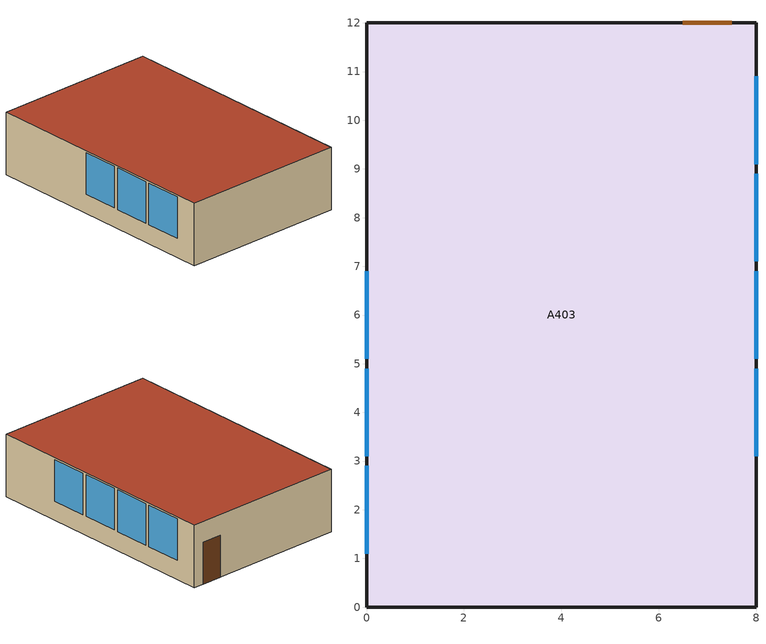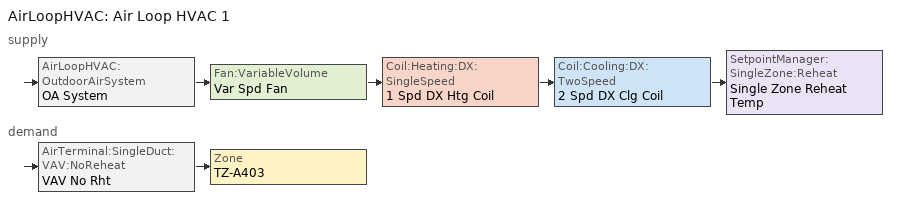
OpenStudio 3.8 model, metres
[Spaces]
A403
 floor ground: 0,0 0,12 8,12 8,0 z0
 wall outside: 0,0 8,0 8,12 0,12 0,0 z0:3
 window: 0,4.9 0,3.1 / 0,6.9 0,5.1 / 0,2.9 0,1.1 / 8,5.1 8,6.9 / 8,3.1 8,4.9 / 8,7.1 8,8.9 / 8,9.1 8,10.9 z0.91:2.91
 door: 7.5,12 6.5,12 z0:2.03
 roof outside: 8,0 8,12 0,12 0,0 z3
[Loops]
AirLoopHVAC 'Air Loop HVAC 1'
 supply: AirLoopHVAC:OutdoorAirSystem 'OA System' > Fan:VariableVolume 'Var Spd Fan' > Coil:Heating:DX:SingleSpeed '1 Spd DX Htg Coil' > Coil:Cooling:DX:TwoSpeed '2 Spd DX Clg Coil' > SetpointManager:SingleZone:Reheat 'Single Zone Reheat Temp'
 demand: AirTerminal:SingleDuct:VAV:NoReheat 'VAV No Rht' > Zone 'TZ-A403'
[Site]
San Francisco Intl Ap: Latitude {deg}=37.62; Longitude {deg}=-122.4; Time Zone {hr}=-8; Elevation {m}=2
[ClimateZones]
Climate Zone Institution Name 1=ASHRAE; Climate Zone Document Name 1=ANSI/ASHRAE Standard 169; Climate Zone Document Year 1=2006; Climate Zone Institution Name 2=CEC; Climate Zone Document Name 2=California Climate Zone Descriptions; Climate Zone Document Year 2=1995
[Building]
A403-Lab: North Axis {deg}=-0; Space Type=189.1-2009 - Office - OpenOffice - CZ1-3; Default Construction Set=189.1-2009 - CZ1 - Office
[SizingPeriod:DesignDay] Barometric Pressure {Pa}=98934; Rain Indicator=No; Snow Indicator=No; Day of Month=21; Daylight Saving Time Indicator=No; Dry-Bulb Temperature Range Modifier Type=DefaultMultipliers
Name | Maximum Dry-Bulb Temperature {C} | Daily Dry-Bulb Temperature Range {deltaC} | Wind Speed {m/s} | Wind Direction {deg} | Month | Day Type | Humidity Condition Type | Wetbulb or DewPoint at Maximum Dry-Bulb {C} | Enthalpy at Maximum Dry-Bulb {J/kg} | Solar Model Indicator | ASHRAE Clear Sky Optical Depth for Beam Irradiance | ASHRAE Clear Sky Optical Depth for Diffuse Irradiance | Sky Clearness
Chicago Ohare Intl Ap Ann Clg .4% Condns Enth=>MDB | 31.4 | 10.5 | 5.2 | 230 | 7 | SummerDesignDay | Enthalpy | 23 | 79200 | ASHRAETau | 0.455 | 2.05
Chicago Ohare Intl Ap Ann Clg .4% Condns DP=>MDB | 28.9 | 10.5 | 5.2 | 230 | 7 | SummerDesignDay | Dewpoint | 23.8 |  | ASHRAETau | 0.455 | 2.05
Chicago Ohare Intl Ap Ann Clg .4% Condns WB=>MDB | 31.2 | 10.5 | 5.2 | 230 | 7 | SummerDesignDay | Wetbulb | 25.5 |  | ASHRAETau | 0.455 | 2.05
Chicago Ohare Intl Ap Ann Clg .4% Condns DB=>MWB | 33.3 | 10.5 | 5.2 | 230 | 7 | SummerDesignDay | Wetbulb | 23.7 |  | ASHRAETau | 0.455 | 2.05
Chicago Ohare Intl Ap Ann Htg Wind 99.6% Condns WS=>MCDB | -3.5 | 0 | 12.4 | 270 | 1 | WinterDesignDay | Wetbulb | -3.5 |  | ASHRAEClearSky |  |  | 0
Chicago Ohare Intl Ap Ann Hum_n 99.6% Condns DP=>MCDB | -19.2 | 0 | 4.9 | 270 | 1 | WinterDesignDay | Dewpoint | -25.7 |  | ASHRAEClearSky |  |  | 0
Chicago Ohare Intl Ap Ann Htg 99.6% Condns DB | -20 | 0 | 4.9 | 270 | 1 | WinterDesignDay | Wetbulb | -20 |  | ASHRAEClearSky |  |  | 0
[DefaultConstructionSet] Interior Partition Construction=Interior Partition
Name | Default Exterior Surface Constructions | Default Interior Surface Constructions | Default Ground Contact Surface Constructions | Default Exterior SubSurface Constructions | Default Interior SubSurface Constructions
189.1-2009 - CZ1 - Office | Default Surface Constructions 4 | Default Surface Constructions 5 | Default Surface Constructions 6 | Default Sub Surface Constructions 3 | Default Sub Surface Constructions 4
189.1-2009 - CZ1 - Office 1 | Default Surface Constructions 1 | Default Surface Constructions 2 | Default Surface Constructions 3 | Default Sub Surface Constructions 1 | Default Sub Surface Constructions 2
[Construction]
Interior Partition; Interior Door: G05 25mm wood
ExtSlabCarpet 4in ClimateZone 1-8: MAT-CC05 4 HW CONCRETE, CP02 CARPET PAD
ASHRAE 189.1-2009 ExtWall Mass ClimateZone 1: 1IN Stucco, 8IN Concrete HW, Wall Insulation [31], 1/2IN Gypsum
ASHRAE 189.1-2009 ExtRoof IEAD ClimateZone 1: Roof Membrane, Roof Insulation [18], Metal Decking
Interior Floor: F16 Acoustic tile, F05 Ceiling air space resistance, M11 100mm lightweight concrete
Interior Wall: G01a 19mm gypsum board, F04 Wall air space resistance, G01a 19mm gypsum board
Interior Ceiling: M11 100mm lightweight concrete, F05 Ceiling air space resistance, F16 Acoustic tile
ASHRAE 189.1-2009 ExtWindow ClimateZone 1: Theoretical Glass [167]
Exterior Door: F08 Metal surface, I01 25mm insulation board
Interior Window: Clear 3mm
[Material] Thermal Absorptance=0.9
Name | Roughness | Thickness {m} | Conductivity {W/m-K} | Density {kg/m3} | Specific Heat {J/kg-K} | Solar Absorptance | Visible Absorptance
G05 25mm wood | MediumSmooth | 0.0254 | 0.15 | 608 | 1630 | 0.5 | 0.5
MAT-CC05 4 HW CONCRETE | Rough | 0.1016 | 1.311 | 2240 | 836.8 | 0.85 | 0.85
1IN Stucco | Smooth | 0.0253 | 0.6918 | 1858 | 837 | 0.92 | 0.92
8IN Concrete HW | MediumRough | 0.2033 | 1.7296 | 2243 | 837 | 0.65 | 0.65
Wall Insulation [31] | MediumRough | 0.0337 | 0.0432 | 91 | 837 | 0.5 | 0.5
1/2IN Gypsum | Smooth | 0.0127 | 0.16 | 784.9 | 830 | 0.4 | 0.4
Roof Membrane | VeryRough | 0.0095 | 0.16 | 1121.29 | 1460 | 0.7 | 0.7
Roof Insulation [18] | MediumRough | 0.1693 | 0.049 | 265 | 836.8 | 0.7 | 0.7
Metal Decking | MediumSmooth | 0.0015 | 45.006 | 7680 | 418.4 | 0.6 | 0.6
F16 Acoustic tile | MediumSmooth | 0.0191 | 0.06 | 368 | 590 | 0.3 | 0.3
M11 100mm lightweight concrete | MediumRough | 0.1016 | 0.53 | 1280 | 840 | 0.5 | 0.5
G01a 19mm gypsum board | MediumSmooth | 0.019 | 0.16 | 800 | 1090 | 0.4 | 0.4
F08 Metal surface | Smooth | 0.0008 | 45.28 | 7824 | 500 | 0.7 | 0.7
I01 25mm insulation board | MediumRough | 0.0254 | 0.03 | 43 | 1210 | 0.6 | 0.6
[Material:NoMass]
CP02 CARPET PAD: Roughness=Smooth; Thermal Resistance {m2-K/W}=0.1; Thermal Absorptance=0.9; Solar Absorptance=0.8; Visible Absorptance=0.8
[Material:AirGap]
Name | Thermal Resistance {m2-K/W}
F05 Ceiling air space resistance | 0.18
F04 Wall air space resistance | 0.15
[WindowMaterial:Glazing] Optical Data Type=SpectralAverage; Thickness {m}=0.003; Back Side Solar Reflectance at Normal Incidence=0; Back Side Visible Reflectance at Normal Incidence=0; Infrared Transmittance at Normal Incidence=0; Dirt Correction Factor for Solar and Visible Transmittance=1; Solar Diffusing=No
Name | Solar Transmittance at Normal Incidence | Front Side Solar Reflectance at Normal Incidence | Visible Transmittance at Normal Incidence | Front Side Visible Reflectance at Normal Incidence | Front Side Infrared Hemispherical Emissivity | Back Side Infrared Hemispherical Emissivity | Conductivity {W/m-K}
Theoretical Glass [167] | 0.2374 | 0.7126 | 0.2512 | 0.6988 | 0.985 | 0.985 | 2.1073
Clear 3mm | 0.837 | 0.075 | 0.898 | 0.081 | 0.84 | 0.84 | 0.9
[DefaultSurfaceConstructions]
Name | Floor Construction | Wall Construction | Roof Ceiling Construction
Default Surface Constructions 4; Default Surface Constructions 1 | ExtSlabCarpet 4in ClimateZone 1-8 | ASHRAE 189.1-2009 ExtWall Mass ClimateZone 1 | ASHRAE 189.1-2009 ExtRoof IEAD ClimateZone 1
Default Surface Constructions 5; Default Surface Constructions 2 | Interior Floor | Interior Wall | Interior Ceiling
Default Surface Constructions 6; Default Surface Constructions 3 | ExtSlabCarpet 4in ClimateZone 1-8 | ExtSlabCarpet 4in ClimateZone 1-8 | ExtSlabCarpet 4in ClimateZone 1-8
[DefaultSubSurfaceConstructions]
Name | Fixed Window Construction | Operable Window Construction | Door Construction | Tubular Daylight Dome Construction | Tubular Daylight Diffuser Construction
Default Sub Surface Constructions 3 | ASHRAE 189.1-2009 ExtWindow ClimateZone 1 | ASHRAE 189.1-2009 ExtWindow ClimateZone 1 | Exterior Door
Default Sub Surface Constructions 4; Default Sub Surface Constructions 2 | Interior Window | Interior Window | Interior Door
Default Sub Surface Constructions 1 | ASHRAE 189.1-2009 ExtWindow ClimateZone 1 | ASHRAE 189.1-2009 ExtWindow ClimateZone 1 | Exterior Door | Interior Window | Interior Window
[DefaultScheduleSet]
189.1-2009 - Office - OpenOffice - CZ1-3 Schedule Set: Number of People Schedule=Office Work Occ; People Activity Level Schedule=Office Activity; Lighting Schedule=Office Bldg Light; Electric Equipment Schedule=Office Bldg Equip; Infiltration Schedule=Office Infil Quarter On
[Lights:Definition]
189.1-2009 - Office - OpenOffice - CZ1-3 Lights Definition: Design Level Calculation Method=Watts/Area; Watts per Space Floor Area {W/m2}=10.6563
[ElectricEquipment:Definition]
189.1-2009 - Office - OpenOffice - CZ1-3 Electric Equipment Definition: Design Level Calculation Method=Watts/Area; Watts per Space Floor Area {W/m2}=7.64238
[SpaceType]
189.1-2009 - Office - OpenOffice - CZ1-3: Default Construction Set=189.1-2009 - CZ1 - Office 1; Default Schedule Set=189.1-2009 - Office - OpenOffice - CZ1-3 Schedule Set; Design Specification Outdoor Air Object=189.1-2009 - Office - OpenOffice - CZ1-3 Ventilation; Standards Building Type=Office; Standards Space Type=OpenOffice
[DesignSpecification:OutdoorAir]
189.1-2009 - Office - OpenOffice - CZ1-3 Ventilation: Outdoor Air Method=Sum; Outdoor Air Flow per Person {m3/s-person}=0.00943895
[People]
189.1-2009 - Office - OpenOffice - CZ1-3 People: People Definition=189.1-2009 - Office - OpenOffice - CZ1-3 People Definition 1; Space or SpaceType=189.1-2009 - Office - OpenOffice - CZ1-3; Multiplier=1
[People:Definition]
189.1-2009 - Office - OpenOffice - CZ1-3 People Definition 1: Number of People Calculation Method=People/Area; People per Space Floor Area {person/m2}=0.1; Fraction Radiant=0.3; Thermal Comfort Model Type 1=Fanger; Thermal Comfort Model Type 2=Pierce; Thermal Comfort Model Type 3=KSU
[Lights]
189.1-2009 - Office - OpenOffice - CZ1-3 Lights: Lights Definition=189.1-2009 - Office - OpenOffice - CZ1-3 Lights Definition; Space or SpaceType=189.1-2009 - Office - OpenOffice - CZ1-3
[ElectricEquipment]
189.1-2009 - Office - OpenOffice - CZ1-3 Electric Equipment: Electric Equipment Definition=189.1-2009 - Office - OpenOffice - CZ1-3 Electric Equipment Definition; Space or SpaceType=189.1-2009 - Office - OpenOffice - CZ1-3
[SpaceInfiltration:DesignFlowRate]
189.1-2009 - Office - OpenOffice - CZ1-3 Infiltration: Space or SpaceType=189.1-2009 - Office - OpenOffice - CZ1-3; Design Flow Rate Calculation Method=Flow/ExteriorArea; Flow per Exterior Surface Area {m3/s-m2}=0.00030226
[Space]
A403: Space Type=189.1-2009 - Office - OpenOffice - CZ1-3; Default Construction Set=189.1-2009 - CZ1 - Office; Building Story=Story 1; Thermal Zone=TZ-A403; Building Unit=Building Unit 1
[ThermalZone]
TZ-A403: Multiplier=1; Zone Inside Convection Algorithm=Simple; Zone Outside Convection Algorithm=SimpleCombined; Thermostat=Thermostat Setpoint Dual Setpoint 1; Use Ideal Air Loads=No
[Sizing:Zone]
TZ-A403: Zone Cooling Design Supply Air Temperature Input Method=SupplyAirTemperature; Zone Cooling Design Supply Air Temperature {C}=14; Zone Cooling Design Supply Air Temperature Difference {deltaC}=11.11; Zone Heating Design Supply Air Temperature Input Method=SupplyAirTemperature; Zone Heating Design Supply Air Temperature {C}=40; Zone Heating Design Supply Air Temperature Difference {deltaC}=11.11; Zone Cooling Design Supply Air Humidity Ratio {kg-H2O/kg-air}=0.0085; Zone Heating Design Supply Air Humidity Ratio {kg-H2O/kg-air}=0.008; Cooling Design Air Flow Method=DesignDay; Heating Design Air Flow Method=DesignDay; Account for Dedicated Outdoor Air System=No; Dedicated Outdoor Air System Control Strategy=NeutralSupplyAir; Dedicated Outdoor Air Low Setpoint Temperature for Design {C}=autosize; Dedicated Outdoor Air High Setpoint Temperature for Design {C}=autosize; Zone Load Sizing Method=Sensible Load Only No Latent Load; Zone Latent Cooling Design Supply Air Humidity Ratio Input Method=HumidityRatioDifference; Zone Cooling Design Supply Air Humidity Ratio Difference {kgWater/kgDryAir}=0.005; Zone Latent Heating Design Supply Air Humidity Ratio Input Method=HumidityRatioDifference; Zone Humidification Design Supply Air Humidity Ratio Difference {kgWater/kgDryAir}=0.005
[Zone equipment]
TZ-A403: Natural Ventilation, VAV No Rht, Zone Ventilation Wind and Stack Open Area
[BuildingStory]
Story 1: Nominal Z Coordinate {m}=0; Nominal Floor to Floor Height {m}=2.4384; Nominal Floor to Ceiling Height {m}=2.4384
[BuildingUnit]
Building Unit 1
[ZoneVentilation:DesignFlowRate]
Natural Ventilation: Schedule=WINDOW_FAN_SCHD; Design Flow Rate Calculation Method=Flow/Zone; Design Flow Rate {m3/s}=0.15; Flow Rate per Zone Floor Area {m3/s-m2}=0; Flow Rate per Person {m3/s-person}=0; Air Changes per Hour {1/hr}=0; Ventilation Type=Intake; Fan Pressure Rise {Pa}=300; Fan Total Efficiency=1; Constant Term Coefficient=1; Temperature Term Coefficient=0; Velocity Term Coefficient=0; Velocity Squared Term Coefficient=0; Minimum Indoor Temperature {C}=0; Maximum Indoor Temperature {C}=100; Delta Temperature {deltaC}=-100; Minimum Outdoor Temperature {C}=-100; Maximum Outdoor Temperature {C}=100; Maximum Wind Speed {m/s}=40
[AirLoopHVAC]
Air Loop HVAC 1: Availability Schedule=Always On Discrete; Design Supply Air Flow Rate {m3/s}=autosize; Design Return Air Flow Fraction of Supply Air Flow=1
[Sizing:System]
Air Loop HVAC 1: Central Heating Maximum System Air Flow Ratio=0.3; Preheat Design Temperature {C}=7; Preheat Design Humidity Ratio {kg-H2O/kg-Air}=0.008; Precool Design Temperature {C}=12.8; Precool Design Humidity Ratio {kg-H2O/kg-Air}=0.008; Central Cooling Design Supply Air Temperature {C}=12.8; Central Heating Design Supply Air Temperature {C}=16.7; 100% Outdoor Air in Cooling=Yes; 100% Outdoor Air in Heating=Yes; Central Cooling Design Supply Air Humidity Ratio {kg-H2O/kg-Air}=0.0085; Zone Maximum Outdoor Air Fraction=1; Cooling Supply Air Flow Rate Per Floor Area {m3/s-m2}=0.00996765; Cooling Fraction of Autosized Cooling Supply Air Flow Rate=1; Cooling Supply Air Flow Rate Per Unit Cooling Capacity {m3/s-W}=3.94755e-05; Heating Supply Air Flow Rate Per Floor Area {m3/s-m2}=0.00996765; Heating Fraction of Autosized Heating Supply Air Flow Rate=1; Heating Fraction of Autosized Cooling Supply Air Flow Rate=1; Heating Supply Air Flow Rate Per Unit Heating Capacity {m3/s-W}=3.15882e-05; Cooling Design Capacity Method=CoolingDesignCapacity; Cooling Design Capacity {W}=autosize; Cooling Design Capacity Per Floor Area {W/m2}=234.7; Fraction of Autosized Cooling Design Capacity=1; Heating Design Capacity Method=HeatingDesignCapacity; Heating Design Capacity {W}=autosize; Heating Design Capacity Per Floor Area {W/m2}=157; Fraction of Autosized Heating Design Capacity=1; Central Cooling Capacity Control Method=OnOff; Occupant Diversity=autosize
[AirLoopHVAC:OutdoorAirSystem]
OA System: Controller=Outdoor Air Controller
[Controller:OutdoorAir]
Outdoor Air Controller: Minimum Outdoor Air Flow Rate {m3/s}=Autosize; Maximum Outdoor Air Flow Rate {m3/s}=0.3; Economizer Control Type=NoEconomizer; Economizer Control Action Type=ModulateFlow; Economizer Maximum Limit Dry-Bulb Temperature {C}=28; Economizer Maximum Limit Enthalpy {J/kg}=64000; Economizer Minimum Limit Dry-Bulb Temperature {C}=-100; Lockout Type=NoLockout; Minimum Limit Type=FixedMinimum; Maximum Fraction of Outdoor Air Schedule=Always Off; Controller Mechanical Ventilation=Controller Mechanical Ventilation 1; High Humidity Control=No; Heat Recovery Bypass Control Type=BypassWhenOAFlowGreaterThanMinimum; Economizer Operation Staging=InterlockedWithMechanicalCooling
[Controller:MechanicalVentilation]
Controller Mechanical Ventilation 1: Availability Schedule=Always On Discrete hvac_library; System Outdoor Air Method=ZoneSum
[AirTerminal:SingleDuct:VAV:NoReheat]
VAV No Rht: Availability Schedule=Always On Discrete hvac_library; Maximum Air Flow Rate {m3/s}=0.04; Zone Minimum Air Flow Input Method=Scheduled; Constant Minimum Air Flow Fraction=Autosize; Minimum Air Flow Fraction Schedule=FAN_SPD_SCHD; Control For Outdoor Air=No
[Coil:Heating:DX:SingleSpeed]
1 Spd DX Htg Coil: Availability Schedule=Always On Discrete hvac_library; Rated Total Heating Capacity {W}=Autosize; Rated COP {W/W}=5; Rated Air Flow Rate {m3/s}=Autosize; Rated Supply Fan Power Per Volume Flow Rate 2017 {W/(m3/s)}=773.3; Rated Supply Fan Power Per Volume Flow Rate 2023 {W/(m3/s)}=934.4; Total Heating Capacity Function of Temperature Curve=OS:Curve:Biquadratic 7; Total Heating Capacity Function of Flow Fraction Curve=OS:Curve:Quadratic 8; Energy Input Ratio Function of Temperature Curve=OS:Curve:Biquadratic 8; Energy Input Ratio Function of Flow Fraction Curve=OS:Curve:Quadratic 9; Part Load Fraction Correlation Curve=OS:Curve:Quadratic 10; Defrost Strategy=Resistive; Defrost Control=Timed; Defrost Time Period Fraction=0.166667; Resistive Defrost Heater Capacity {W}=2000
[Coil:Cooling:DX:TwoSpeed]
2 Spd DX Clg Coil: Availability Schedule=Always On Discrete hvac_library; Rated High Speed Total Cooling Capacity {W}=Autosize; Rated High Speed Sensible Heat Ratio=Autosize; Rated High Speed COP {W/W}=3; Rated High Speed Air Flow Rate {m3/s}=Autosize; Rated High Speed Evaporator Fan Power Per Volume Flow Rate 2017 {W/(m3/s)}=773.3; Rated High Speed Evaporator Fan Power Per Volume Flow Rate 2023 {W/(m3/s)}=934.4; Unit Internal Static Air Pressure {Pa}=773.3; Total Cooling Capacity Function of Temperature Curve=OS:Curve:Biquadratic 25; Total Cooling Capacity Function of Flow Fraction Curve=OS:Curve:Quadratic 20; Energy Input Ratio Function of Temperature Curve=OS:Curve:Biquadratic 22; Energy Input Ratio Function of Flow Fraction Curve=OS:Curve:Quadratic 21; Part Load Fraction Correlation Curve=OS:Curve:Quadratic 22; Rated Low Speed Total Cooling Capacity {W}=Autosize; Rated Low Speed Sensible Heat Ratio=0.69; Rated Low Speed COP {W/W}=3; Rated Low Speed Evaporator Fan Power Per Volume Flow Rate 2017 {W/(m3/s)}=773.3; Rated Low Speed Evaporator Fan Power Per Volume Flow Rate 2023 {W/(m3/s)}=934.4; Low Speed Total Cooling Capacity Function of Temperature Curve=OS:Curve:Biquadratic 23; Low Speed Energy Input Ratio Function of Temperature Curve=OS:Curve:Biquadratic 24; Condenser Type=AirCooled; Minimum Outdoor Dry-Bulb Temperature for Compressor Operation {C}=-25; High Speed Evaporative Condenser Effectiveness=0; High Speed Evaporative Condenser Air Flow Rate {m3/s}=Autosize; High Speed Evaporative Condenser Pump Rated Power Consumption {W}=Autosize; Low Speed Evaporative Condenser Effectiveness=0; Low Speed Evaporative Condenser Air Flow Rate {m3/s}=Autosize; Low Speed Evaporative Condenser Pump Rated Power Consumption {W}=Autosize; Basin Heater Capacity {W/K}=10; Basin Heater Setpoint Temperature {C}=2
[Fan:VariableVolume]
Var Spd Fan: Availability Schedule=Always On Discrete hvac_library; Fan Efficiency=0.6045; Pressure Rise {Pa}=250; Maximum Flow Rate {m3/s}=Autosize; Fan Power Minimum Flow Rate Input Method=FixedFlowRate; Fan Power Minimum Flow Fraction=0; Fan Power Minimum Air Flow Rate {m3/s}=0; Motor Efficiency=0.93; Motor In Airstream Fraction=1; Fan Power Coefficient 1=0.0407599; Fan Power Coefficient 2=0.088045; Fan Power Coefficient 3=-0.0729261; Fan Power Coefficient 4=0.94374; Fan Power Coefficient 5=0
[SetpointManager:SingleZone:Reheat]
Single Zone Reheat Temp: Minimum Supply Air Temperature {C}=-99; Maximum Supply Air Temperature {C}=99; Control Zone=TZ-A403; Control Variable=Temperature
[ThermostatSetpoint:DualSetpoint]
Thermostat Setpoint Dual Setpoint 1: Heating Setpoint Temperature Schedule=HTG_SCHD; Cooling Setpoint Temperature Schedule=CLG_SCHD
[ZoneVentilation:WindandStackOpenArea]
Zone Ventilation Wind and Stack Open Area: Opening Area {m2}=1; Opening Area Fraction Schedule=CLASSIC_WINDOW_SCHD; Opening Effectiveness=Autocalculate; Effective Angle {deg}=0; Height Difference {m}=1; Discharge Coefficient for Opening=autocalculate; Minimum Indoor Temperature {C}=18; Maximum Indoor Temperature {C}=30; Delta Temperature {deltaC}=-100; Minimum Outdoor Temperature {C}=0; Maximum Outdoor Temperature {C}=40; Maximum Wind Speed {m/s}=5.4
[Schedule:Ruleset]
Name | Default Day Schedule | Summer Design Day Schedule | Winter Design Day Schedule
Office Work Occ | Office Bldg Occ Default Schedule | Office Bldg Occ Summer Design Day | Office Bldg Occ Winter Design Day
Office Activity | Office Activity Default Schedule | Office Activity Summer Design Day | Office Activity Winter Design Day
Office Bldg Light | Office Bldg Light Default Schedule | Office Bldg Light Summer Design Day | Office Bldg Light Winter Design Day
Office Bldg Equip | Office Bldg Equip Default Schedule | Office Bldg Equip Summer Design Day | Office Bldg Equip Winter Design Day
Office Infil Quarter On | Office Infil Quarter On Default Schedule | Office Infil Quarter On Summer Design Day | Office Infil Quarter On Winter Design Day
Always Off | Always Off Default | Always Off Summer Design Day | Always Off Winter Design Day
CLG_SCHD | Schedule Day 2
FAN_SPD_SCHD | Schedule Day 3
HTG_SCHD | Schedule Day 4
WINDOW_FAN_SCHD | Schedule Day 5
CLASSIC_WINDOW_SCHD | Schedule Day 7
[Schedule:Day]
Office Bldg Occ Default Schedule: No, 6, 0, 0, 7, 0, 0.1, 8, 0, 0.2, 9, 0, 0.85, 12, 0, 1, 13, 0, 0.5, 17, 0, 0.8, 18, 0, 0.7, 20, 0, 0.4, 23, 0, 0.2, 24, 0, 0
Office Bldg Occ Summer Design Day: No, 6, 0, 0, 22, 0, 1, 24, 0, 0.05
Office Bldg Occ Winter Design Day; Office Bldg Occ Rule 1 Day Schedule; Office Bldg Light Winter Design Day; Office Bldg Equip Winter Design Day; Always Off Default; Always Off Summer Design Day; Always Off Winter Design Day: No, 24, 0, 0
Office Bldg Occ Rule 2 Day Schedule: No, 6, 0, 0, 8, 0, 0.1, 14, 0, 0.4, 17, 0, 0.1, 24, 0, 0
Office Activity Default Schedule; Office Activity Summer Design Day; Office Activity Winter Design Day: No, 24, 0, 132
Office Bldg Light Default Schedule: No, 5, 0, 0.05, 7, 0, 0.1, 8, 0, 0.3, 17, 0, 0.9, 18, 0, 0.7, 20, 0, 0.5, 22, 0, 0.3, 23, 0, 0.1, 24, 0, 0.05
Office Bldg Light Summer Design Day; Office Bldg Equip Summer Design Day; Office Infil Quarter On Rule 1 Day Schedule: No, 24, 0, 1
Office Bldg Light Rule 1 Day Schedule: No, 24, 0, 0.05
Office Bldg Light Rule 2 Day Schedule: No, 6, 0, 0.05, 8, 0, 0.1, 14, 0, 0.5, 17, 0, 0.15, 24, 0, 0.05
Office Bldg Equip Default Schedule: No, 8, 0, 0.4, 12, 0, 0.9, 13, 0, 0.8, 17, 0, 0.9, 18, 0, 0.8, 20, 0, 0.6, 22, 0, 0.5, 24, 0, 0.4
Office Bldg Equip Rule 1 Day Schedule: No, 24, 0, 0.3
Office Bldg Equip Rule 2 Day Schedule: No, 6, 0, 0.3, 8, 0, 0.4, 14, 0, 0.5, 17, 0, 0.35, 24, 0, 0.3
Office Infil Quarter On Default Schedule; Office Infil Quarter On Summer Design Day: No, 6, 0, 1, 22, 0, 0.25, 24, 0, 1
Office Infil Quarter On Winter Design Day; Office Infil Quarter On Rule 2 Day Schedule: No, 6, 0, 1, 18, 0, 0.25, 24, 0, 1
Schedule Day 2: 24, 0, 23
Schedule Day 3: 24, 0, 1
Schedule Day 4: 24, 0, 21
Schedule Day 5: 8, 0, 0, 22, 0, 0, 24, 0, 0
Schedule Day 7: 8, 2, 0, 8, 9, 0.5, 9, 0, 0, 9, 10, 0.50129, 10, 0, 0, 10, 10, 0.50129, 11, 0, 0, 11, 10, 0.50129, 12, 0, 0, 12, 10, 0.50129, 13, 0, 0, 13, 10, 0.50129, 14, 0, 0, 14, 10, 0.50129, 15, 0, 0, 15, 10, 0.50129, 16, 0, 0, 16, 10, 0.50129, 17, 0, 0, 17, 10, 0.5, 24, 0, 0
[Schedule:Rule] Apply Monday=No; Apply Tuesday=No; Apply Wednesday=No; Apply Thursday=No; Apply Friday=No; Date Specification Type=DateRange; Start Month=1; Start Day=1; End Month=12; End Day=31
Name | Schedule Ruleset | Rule Order | Day Schedule | Apply Sunday | Apply Saturday
Office Work Occ Rule 1 | Office Work Occ | 0 | Office Bldg Occ Rule 1 Day Schedule | Yes | No
Office Work Occ Rule 2 | Office Work Occ | 1 | Office Bldg Occ Rule 2 Day Schedule | No | Yes
Office Bldg Light Rule 1 | Office Bldg Light | 0 | Office Bldg Light Rule 1 Day Schedule | Yes | No
Office Bldg Light Rule 2 | Office Bldg Light | 1 | Office Bldg Light Rule 2 Day Schedule | No | Yes
Office Bldg Equip Rule 1 | Office Bldg Equip | 0 | Office Bldg Equip Rule 1 Day Schedule | Yes | No
Office Bldg Equip Rule 2 | Office Bldg Equip | 1 | Office Bldg Equip Rule 2 Day Schedule | No | Yes
Office Infil Quarter On Rule 1 | Office Infil Quarter On | 0 | Office Infil Quarter On Rule 1 Day Schedule | Yes | No
Office Infil Quarter On Rule 2 | Office Infil Quarter On | 1 | Office Infil Quarter On Rule 2 Day Schedule | No | Yes
[Schedule:Constant] Value=1
Always On Discrete; Always On Discrete hvac_library
[Curve:Biquadratic]
Name | Coefficient1 Constant | Coefficient2 x | Coefficient3 x**2 | Coefficient4 y | Coefficient5 y**2 | Coefficient6 x*y | Minimum Value of x {BasedOnField A2} | Maximum Value of x {BasedOnField A2} | Minimum Value of y {BasedOnField A3} | Maximum Value of y {BasedOnField A3}
OS:Curve:Biquadratic 7 | 0.758746 | 0 | 0 | 0.027626 | 0.000148716 | 0 | 0 | 1 | 0 | 1
OS:Curve:Biquadratic 8 | 1.19248 | -0.0300438 | 0.00103745 | 0 | 0 | 0 | -20 | 20 | 0 | 1
OS:Curve:Biquadratic 25 | 0.42415 | 0.04426 | -0.00042 | 0.00333 | -8e-005 | -0.00021 | 17 | 22 | 13 | 46
OS:Curve:Biquadratic 22; OS:Curve:Biquadratic 24 | 1.23649 | -0.02431 | 0.00057 | -0.01434 | 0.00063 | -0.00038 | 17 | 22 | 13 | 46
OS:Curve:Biquadratic 23 | 0.42415 | 0.04426 | -0.00042 | 0.00333 | -0.00008 | -0.00021 | 17 | 22 | 13 | 46
[Curve:Quadratic]
Name | Coefficient1 Constant | Coefficient2 x | Coefficient3 x**2 | Minimum Value of x {BasedOnField A2} | Maximum Value of x {BasedOnField A2}
OS:Curve:Quadratic 8 | 0.84 | 0.16 | 0 | 0.5 | 1.5
OS:Curve:Quadratic 9 | 1.3824 | -0.4336 | 0.0512 | 0 | 1
OS:Curve:Quadratic 10 | 0.85 | 0.15 | 0 | 0 | 1
OS:Curve:Quadratic 20 | 0.77136 | 0.34053 | -0.11088 | 0.75918 | 1.13877
OS:Curve:Quadratic 21 | 1.2055 | -0.32953 | 0.12308 | 0.75918 | 1.13877
OS:Curve:Quadratic 22 | 0.771 | 0.229 | 0 | 0 | 1
